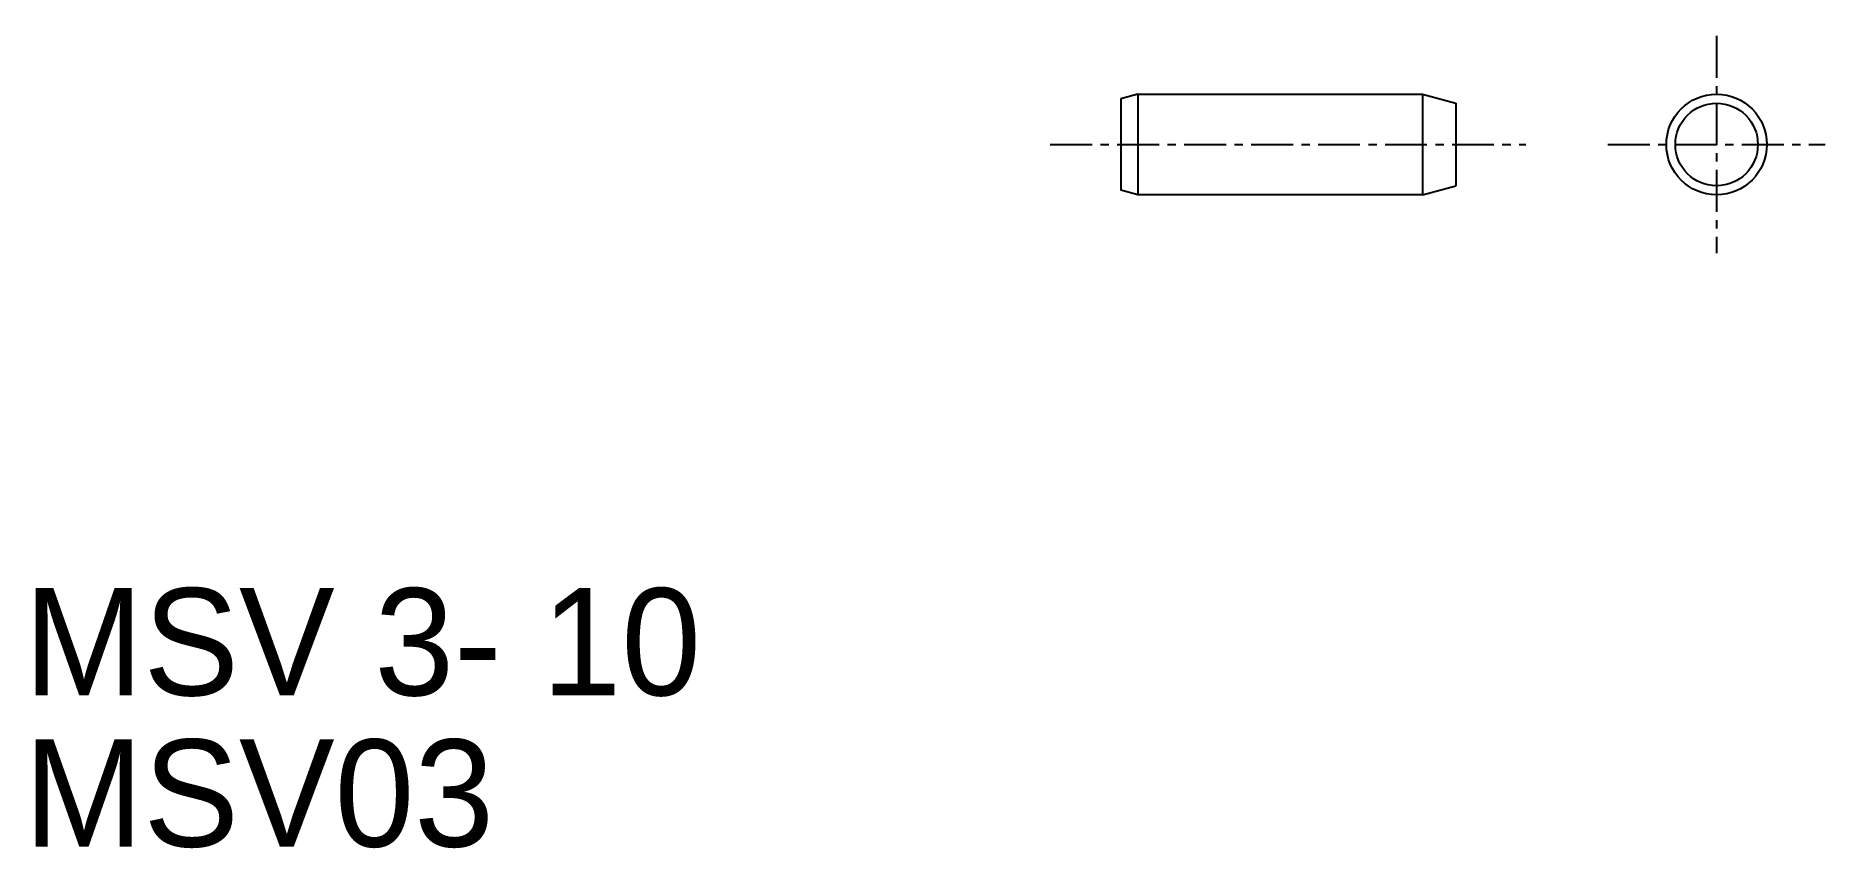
# Model space of a CAD drawing. Extents: x 120.6 to 174, y 177.2 to 201.4.
import ezdxf

# ---------------------------------------------------------------- set-up
doc = ezdxf.new("R2010")
doc.units = 0
doc.linetypes.add('CENTER', pattern=[2, 1.25, -0.25, 0.25, -0.25])
doc.layers.get('0').update_dxf_attribs({"linetype": 'CONTINUOUS'})
doc.layers.add('CENTER', color=1, linetype='CENTER')

msp = doc.modelspace()

# ---------------------------------------------------------------- linework, layer by layer
at = {"color": 7, "linetype": 'CONTINUOUS'}
for p, q in [((153.453, 199.659), (152.953, 199.525)), ((152.953, 199.525), (152.953, 196.793)), ((153.453, 199.659), (161.953, 199.659)), ((153.453, 199.659), (153.453, 196.659)), ((161.953, 199.659), (162.953, 199.392)), ((161.953, 199.659), (161.953, 196.659)), ((162.953, 199.392), (162.953, 196.927)), ((153.453, 196.659), (152.953, 196.793)), ((161.953, 196.659), (153.453, 196.659)), ((157.953, 196.659), (157.953, 196.659)), ((161.953, 196.659), (162.953, 196.927))]:
    msp.add_line(p, q, dxfattribs=at)
for radius in [1.5, 1.232]:
    msp.add_circle((170.739, 198.159), radius, dxfattribs=at)
at = {"layer": 'CENTER', "color": 1, "linetype": 'CENTER'}
for p, q in [((170.739, 201.403), (170.739, 194.916)), ((150.841, 198.159), (165.043, 198.159)), ((167.495, 198.159), (173.982, 198.159))]:
    msp.add_line(p, q, dxfattribs=at)

# ---------------------------------------------------------------- texts
at = {"color": 7, "linetype": 'CONTINUOUS'}
for s, p in [('MSV 3- 10', (120.201, 181.719)), ('MSV03', (120.201, 177.204))]:
    msp.add_text(s, height=3.2, dxfattribs=at).set_placement(p)

doc.saveas('drawing.dxf')
